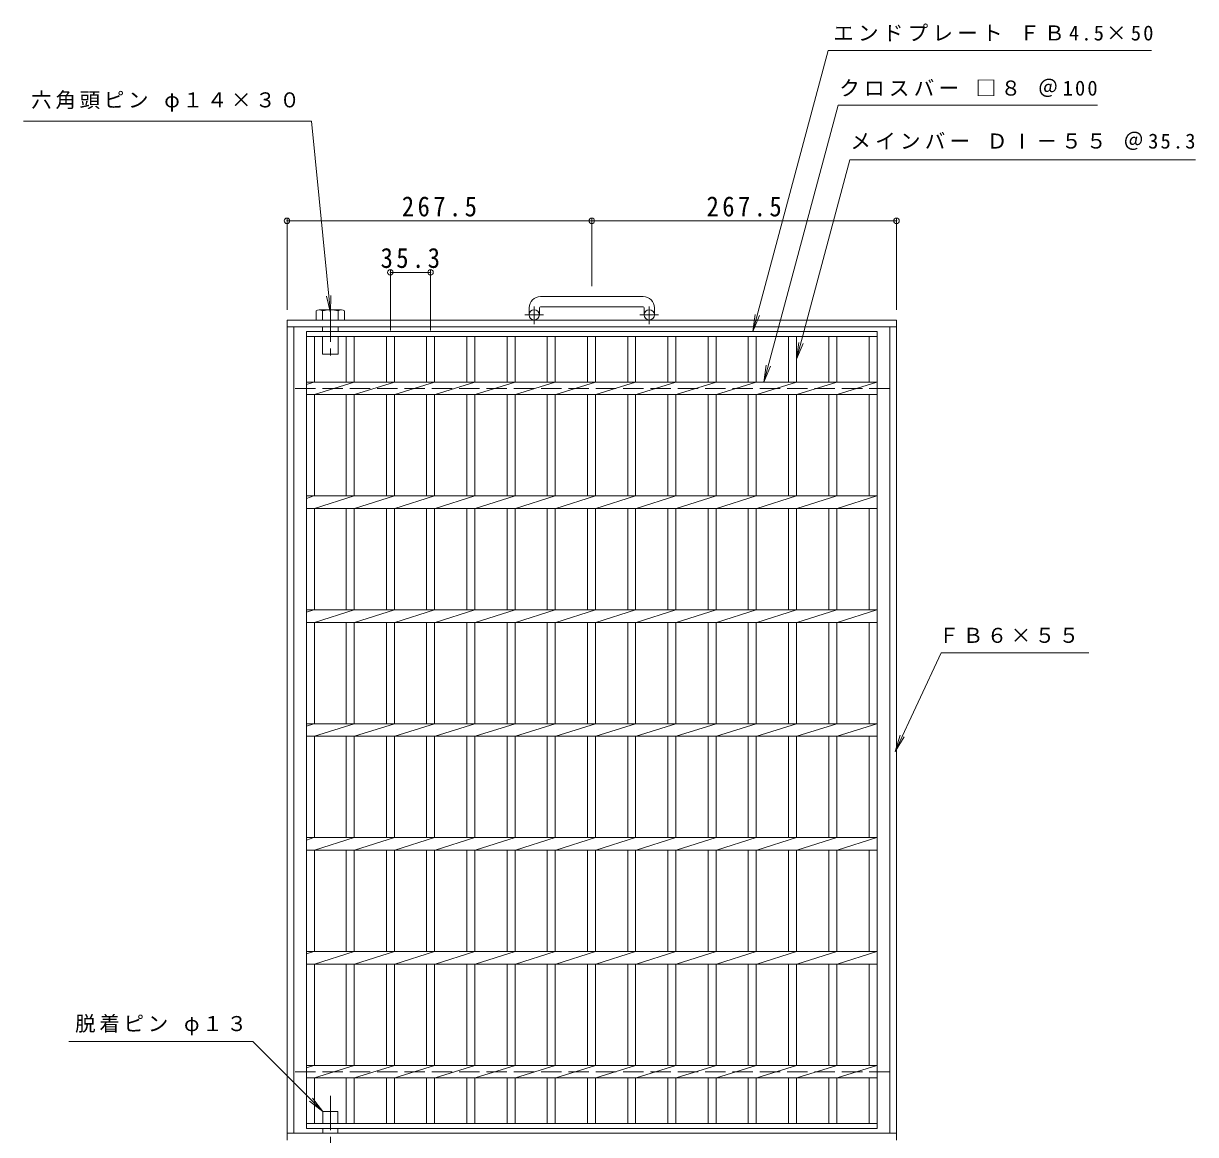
# Model space of a CAD drawing. Units: millimetres, scale not verified. Extents: x -1128 to 1035, y -823 to 795.
# Drawn here: x -1128 to -100, y -180 to 795 of the extents above; entities that cross this region are included whole.
import ezdxf

# ---------------------------------------------------------------- set-up
doc = ezdxf.new("R2010")
doc.units = ezdxf.units.MM
doc.header["$LTSCALE"] = 6
doc.header["$PDMODE"] = 32
doc.header["$PDSIZE"] = 4.8
doc.linetypes.add('CHAIN1', pattern=[8, 5, -1, 1, -1])
doc.linetypes.add('DASHED3', pattern=[4, 3, -1])
for name, color, linetype, lineweight in [('A-1_ピット', 2, 'Continuous', 9), ('A-2_蓋', 3, 'Continuous', 9), ('A-4_寸法', 7, 'Continuous', 9), ('A-5_仕様文', 7, 'Continuous', 9), ('A-9_ｸｯｼｮﾝ材', 4, 'Continuous', 9)]:
    doc.layers.add(name, color=color, linetype=linetype, lineweight=lineweight)
doc.styles.add('ＭＳ ゴシック', font='')
doc.styles.get('ＭＳ ゴシック').set_extended_font_data('MS Gothic')

msp = doc.modelspace()

# ---------------------------------------------------------------- linework, layer by layer
at = {"layer": 'A-1_ピット'}
for p, q in [((-684.528, 545.487), (-684.528, 539.387)), ((-675.528, 545.487), (-675.528, 539.387)), ((-584.528, 555.486), (-674.528, 555.486)), ((-674.528, 546.487), (-584.528, 546.487)), ((-583.528, 545.487), (-583.528, 539.387)), ((-574.528, 545.487), (-574.528, 539.387)), ((-362.028, 534.887), (-897.028, 534.887)), ((-897.028, 534.887), (-897.028, -185.113)), ((-362.028, 528.886), (-897.028, 528.886)), ((-891.028, 528.886), (-891.028, -179.113)), ((-368.028, 528.886), (-368.028, -179.113)), ((-362.028, 534.887), (-362.028, -185.113)), ((-362.028, -179.113), (-897.028, -179.113))]:
    msp.add_line(p, q, dxfattribs=at)
at = {"layer": 'A-1_ピット', "linetype": 'CHAIN1'}
for p, q in [((-680.028, 531.279), (-680.028, 546.877)), ((-579.028, 531.279), (-579.028, 546.877)), ((-671.865, 539.387), (-688.272, 539.387)), ((-570.865, 539.387), (-587.272, 539.387))]:
    msp.add_line(p, q, dxfattribs=at)
at = {"layer": 'A-1_ピット', "linetype": 'DASHED3'}
for p, q in [((-368.028, 474.887), (-891.028, 474.887)), ((-368.028, -125.114), (-891.028, -125.114))]:
    msp.add_line(p, q, dxfattribs=at)
at = {"layer": 'A-1_ピット'}
for centre in [(-680.028, 539.387), (-579.028, 539.387)]:
    msp.add_circle(centre, 4.5, dxfattribs=at)
for centre, radius, start, end in [((-674.528, 545.487), 10, 90, 180), ((-674.528, 545.487), 1, 90, 180), ((-584.528, 545.487), 10, 0, 90), ((-584.528, 545.487), 1, 0, 90)]:
    msp.add_arc(centre, radius, start, end, dxfattribs=at)
at = {"layer": 'A-2_蓋'}
for p, q in [((-880.028, -175.113), (-880.028, 524.886)), ((-880.028, 524.886), (-379.028, 524.886)), ((-379.028, 524.886), (-379.028, -175.113)), ((-880.028, 520.387), (-379.028, 520.387)), ((-873.027, 480.387), (-873.027, 520.387)), ((-845.127, 520.387), (-845.127, 480.387)), ((-838.127, 520.387), (-838.127, 480.387)), ((-809.827, 520.387), (-809.827, 480.387)), ((-802.827, 520.387), (-802.827, 480.387)), ((-774.527, 520.387), (-774.527, 480.387)), ((-767.527, 520.387), (-767.527, 480.387)), ((-739.227, 520.387), (-739.227, 480.387)), ((-732.227, 520.387), (-732.227, 480.387)), ((-703.927, 520.387), (-703.927, 480.387)), ((-696.927, 520.387), (-696.927, 480.387)), ((-668.627, 520.387), (-668.627, 480.387)), ((-661.627, 520.387), (-661.627, 480.387)), ((-633.327, 520.387), (-633.327, 480.387)), ((-626.327, 520.387), (-626.327, 480.387)), ((-598.027, 520.387), (-598.027, 480.387)), ((-591.027, 520.387), (-591.027, 480.387)), ((-562.727, 520.387), (-562.727, 480.387)), ((-555.727, 520.387), (-555.727, 480.387)), ((-527.427, 520.387), (-527.427, 480.387)), ((-520.427, 520.387), (-520.427, 480.387)), ((-492.127, 520.387), (-492.127, 480.387)), ((-485.127, 520.387), (-485.127, 480.387)), ((-456.828, 520.387), (-456.828, 480.387)), ((-449.827, 520.387), (-449.827, 480.387)), ((-421.527, 520.387), (-421.527, 480.387)), ((-414.527, 520.387), (-414.527, 480.387)), ((-386.028, 520.387), (-386.028, 480.387)), ((-880.028, 480.387), (-379.028, 480.387)), ((-880.028, 478.306), (-873.427, 480.387)), ((-873.027, 469.387), (-838.127, 480.387)), ((-837.727, 469.387), (-802.827, 480.387)), ((-802.427, 469.387), (-767.527, 480.387)), ((-767.127, 469.387), (-732.227, 480.387)), ((-731.827, 469.387), (-696.927, 480.387)), ((-696.527, 469.387), (-661.627, 480.387)), ((-661.227, 469.387), (-626.327, 480.387)), ((-625.927, 469.387), (-591.027, 480.387)), ((-590.627, 469.387), (-555.727, 480.387)), ((-555.327, 469.387), (-520.427, 480.387)), ((-520.027, 469.387), (-485.127, 480.387)), ((-484.727, 469.387), (-449.827, 480.387)), ((-449.427, 469.387), (-414.527, 480.387)), ((-414.227, 469.387), (-379.327, 480.387)), ((-880.028, 469.387), (-379.028, 469.387)), ((-873.027, 380.386), (-873.027, 469.387)), ((-845.127, 469.387), (-845.127, 380.386)), ((-838.127, 469.387), (-838.127, 380.386)), ((-809.827, 469.387), (-809.827, 380.386)), ((-802.827, 469.387), (-802.827, 380.386)), ((-774.527, 469.387), (-774.527, 380.386)), ((-767.527, 469.387), (-767.527, 380.386)), ((-739.227, 469.387), (-739.227, 380.386)), ((-732.227, 469.387), (-732.227, 380.386)), ((-703.927, 469.387), (-703.927, 380.386)), ((-696.927, 469.387), (-696.927, 380.386)), ((-668.627, 469.387), (-668.627, 380.386)), ((-661.627, 469.387), (-661.627, 380.386)), ((-633.327, 469.387), (-633.327, 380.386)), ((-626.327, 469.387), (-626.327, 380.386)), ((-598.027, 469.387), (-598.027, 380.386)), ((-591.027, 469.387), (-591.027, 380.386)), ((-562.727, 469.387), (-562.727, 380.386)), ((-555.727, 469.387), (-555.727, 380.386)), ((-527.427, 469.387), (-527.427, 380.386)), ((-520.427, 469.387), (-520.427, 380.386)), ((-492.127, 469.387), (-492.127, 380.386)), ((-485.127, 469.387), (-485.127, 380.386)), ((-456.828, 469.387), (-456.828, 380.386)), ((-449.827, 469.387), (-449.827, 380.386)), ((-421.527, 469.387), (-421.527, 380.386)), ((-414.527, 469.387), (-414.527, 380.386)), ((-386.028, 469.387), (-386.028, 380.386)), ((-880.028, 380.387), (-379.028, 380.387)), ((-880.028, 378.306), (-873.427, 380.387)), ((-873.027, 369.387), (-838.127, 380.387)), ((-837.727, 369.387), (-802.827, 380.387)), ((-802.427, 369.387), (-767.527, 380.387)), ((-767.127, 369.387), (-732.227, 380.387)), ((-731.827, 369.387), (-696.927, 380.387)), ((-696.527, 369.387), (-661.627, 380.387)), ((-661.227, 369.387), (-626.327, 380.387)), ((-625.927, 369.387), (-591.027, 380.387)), ((-590.627, 369.387), (-555.727, 380.387)), ((-555.327, 369.387), (-520.427, 380.387)), ((-520.027, 369.387), (-485.127, 380.387)), ((-484.727, 369.387), (-449.827, 380.387)), ((-449.427, 369.387), (-414.527, 380.387)), ((-414.227, 369.387), (-379.327, 380.387)), ((-880.028, 369.387), (-379.028, 369.387)), ((-873.027, 280.386), (-873.027, 369.387)), ((-845.127, 369.387), (-845.127, 280.386)), ((-838.127, 369.387), (-838.127, 280.386)), ((-809.827, 369.387), (-809.827, 280.386)), ((-802.827, 369.387), (-802.827, 280.386)), ((-774.527, 369.387), (-774.527, 280.386)), ((-767.527, 369.387), (-767.527, 280.386)), ((-739.227, 369.387), (-739.227, 280.386)), ((-732.227, 369.387), (-732.227, 280.386)), ((-703.927, 369.387), (-703.927, 280.386)), ((-696.927, 369.387), (-696.927, 280.386)), ((-668.627, 369.387), (-668.627, 280.386)), ((-661.627, 369.387), (-661.627, 280.386)), ((-633.327, 369.387), (-633.327, 280.386)), ((-626.327, 369.387), (-626.327, 280.386)), ((-598.027, 369.387), (-598.027, 280.386)), ((-591.027, 369.387), (-591.027, 280.386)), ((-562.727, 369.387), (-562.727, 280.386)), ((-555.727, 369.387), (-555.727, 280.386)), ((-527.427, 369.387), (-527.427, 280.386)), ((-520.427, 369.387), (-520.427, 280.386)), ((-492.127, 369.387), (-492.127, 280.386)), ((-485.127, 369.387), (-485.127, 280.386)), ((-456.828, 369.387), (-456.828, 280.386)), ((-449.827, 369.387), (-449.827, 280.386)), ((-421.527, 369.387), (-421.527, 280.386)), ((-414.527, 369.387), (-414.527, 280.386)), ((-386.028, 369.387), (-386.028, 280.386)), ((-880.028, 280.387), (-379.028, 280.387)), ((-880.028, 278.306), (-873.427, 280.387)), ((-873.027, 269.387), (-838.127, 280.387)), ((-837.727, 269.387), (-802.827, 280.387)), ((-802.427, 269.387), (-767.527, 280.387)), ((-767.127, 269.387), (-732.227, 280.387)), ((-731.827, 269.387), (-696.927, 280.387)), ((-696.527, 269.387), (-661.627, 280.387)), ((-661.227, 269.387), (-626.327, 280.387)), ((-625.927, 269.387), (-591.027, 280.387)), ((-590.627, 269.387), (-555.727, 280.387)), ((-555.327, 269.387), (-520.427, 280.387)), ((-520.027, 269.387), (-485.127, 280.387)), ((-484.727, 269.387), (-449.827, 280.387)), ((-449.427, 269.387), (-414.527, 280.387)), ((-414.227, 269.387), (-379.327, 280.387)), ((-880.028, 269.387), (-379.028, 269.387)), ((-873.027, 180.386), (-873.027, 269.387)), ((-845.127, 269.387), (-845.127, 180.386)), ((-838.127, 269.387), (-838.127, 180.386)), ((-809.827, 269.387), (-809.827, 180.386)), ((-802.827, 269.387), (-802.827, 180.386)), ((-774.527, 269.387), (-774.527, 180.386)), ((-767.527, 269.387), (-767.527, 180.386)), ((-739.227, 269.387), (-739.227, 180.386)), ((-732.227, 269.387), (-732.227, 180.386)), ((-703.927, 269.387), (-703.927, 180.386)), ((-696.927, 269.387), (-696.927, 180.386)), ((-668.627, 269.387), (-668.627, 180.386)), ((-661.627, 269.387), (-661.627, 180.386)), ((-633.327, 269.387), (-633.327, 180.386)), ((-626.327, 269.387), (-626.327, 180.386)), ((-598.027, 269.387), (-598.027, 180.386)), ((-591.027, 269.387), (-591.027, 180.386)), ((-562.727, 269.387), (-562.727, 180.386)), ((-555.727, 269.387), (-555.727, 180.386)), ((-527.427, 269.387), (-527.427, 180.386)), ((-520.427, 269.387), (-520.427, 180.386)), ((-492.127, 269.387), (-492.127, 180.386)), ((-485.127, 269.387), (-485.127, 180.386)), ((-456.828, 269.387), (-456.828, 180.386)), ((-449.827, 269.387), (-449.827, 180.386)), ((-421.527, 269.387), (-421.527, 180.386)), ((-414.527, 269.387), (-414.527, 180.386)), ((-386.028, 269.387), (-386.028, 180.386)), ((-880.028, 180.387), (-379.028, 180.387)), ((-880.028, 178.306), (-873.427, 180.387)), ((-873.027, 169.387), (-838.127, 180.387)), ((-837.727, 169.387), (-802.827, 180.387)), ((-802.427, 169.387), (-767.527, 180.387)), ((-767.127, 169.387), (-732.227, 180.387)), ((-731.827, 169.387), (-696.927, 180.387)), ((-696.527, 169.387), (-661.627, 180.387)), ((-661.227, 169.387), (-626.327, 180.387)), ((-625.927, 169.387), (-591.027, 180.387)), ((-590.627, 169.387), (-555.727, 180.387)), ((-555.327, 169.387), (-520.427, 180.387)), ((-520.027, 169.387), (-485.127, 180.387)), ((-484.727, 169.387), (-449.827, 180.387)), ((-449.427, 169.387), (-414.527, 180.387)), ((-414.227, 169.387), (-379.327, 180.387)), ((-880.028, 169.387), (-379.028, 169.387)), ((-873.027, 80.386), (-873.027, 169.387)), ((-845.127, 169.387), (-845.127, 80.386)), ((-838.127, 169.387), (-838.127, 80.386)), ((-809.827, 169.387), (-809.827, 80.386)), ((-802.827, 169.387), (-802.827, 80.386)), ((-774.527, 169.387), (-774.527, 80.386)), ((-767.527, 169.387), (-767.527, 80.386)), ((-739.227, 169.387), (-739.227, 80.386)), ((-732.227, 169.387), (-732.227, 80.386)), ((-703.927, 169.387), (-703.927, 80.386)), ((-696.927, 169.387), (-696.927, 80.386)), ((-668.627, 169.387), (-668.627, 80.386)), ((-661.627, 169.387), (-661.627, 80.386)), ((-633.327, 169.387), (-633.327, 80.386)), ((-626.327, 169.387), (-626.327, 80.386)), ((-598.027, 169.387), (-598.027, 80.386)), ((-591.027, 169.387), (-591.027, 80.386)), ((-562.727, 169.387), (-562.727, 80.386)), ((-555.727, 169.387), (-555.727, 80.386)), ((-527.427, 169.387), (-527.427, 80.386)), ((-520.427, 169.387), (-520.427, 80.386)), ((-492.127, 169.387), (-492.127, 80.386)), ((-485.127, 169.387), (-485.127, 80.386)), ((-456.828, 169.387), (-456.828, 80.386)), ((-449.827, 169.387), (-449.827, 80.386)), ((-421.527, 169.387), (-421.527, 80.386)), ((-414.527, 169.387), (-414.527, 80.386)), ((-386.028, 169.387), (-386.028, 80.386)), ((-880.028, 80.387), (-379.028, 80.387)), ((-880.028, 78.306), (-873.427, 80.387)), ((-873.027, 69.387), (-838.127, 80.387)), ((-837.727, 69.387), (-802.827, 80.387)), ((-802.427, 69.387), (-767.527, 80.387)), ((-767.127, 69.387), (-732.227, 80.387)), ((-731.827, 69.387), (-696.927, 80.387)), ((-696.527, 69.387), (-661.627, 80.387)), ((-661.227, 69.387), (-626.327, 80.387)), ((-625.927, 69.387), (-591.027, 80.387)), ((-590.627, 69.387), (-555.727, 80.387)), ((-555.327, 69.387), (-520.427, 80.387)), ((-520.027, 69.387), (-485.127, 80.387)), ((-484.727, 69.387), (-449.827, 80.387)), ((-449.427, 69.387), (-414.527, 80.387)), ((-414.227, 69.387), (-379.327, 80.387)), ((-880.028, 69.387), (-379.028, 69.387)), ((-873.027, -19.614), (-873.027, 69.387)), ((-845.127, 69.387), (-845.127, -19.614)), ((-838.127, 69.387), (-838.127, -19.614)), ((-809.827, 69.387), (-809.827, -19.614)), ((-802.827, 69.387), (-802.827, -19.614)), ((-774.527, 69.387), (-774.527, -19.614)), ((-767.527, 69.387), (-767.527, -19.614)), ((-739.227, 69.387), (-739.227, -19.614)), ((-732.227, 69.387), (-732.227, -19.614)), ((-703.927, 69.387), (-703.927, -19.614)), ((-696.927, 69.387), (-696.927, -19.614)), ((-668.627, 69.387), (-668.627, -19.614)), ((-661.627, 69.387), (-661.627, -19.614)), ((-633.327, 69.387), (-633.327, -19.614)), ((-626.327, 69.387), (-626.327, -19.614)), ((-598.027, 69.387), (-598.027, -19.614)), ((-591.027, 69.387), (-591.027, -19.614)), ((-562.727, 69.387), (-562.727, -19.614)), ((-555.727, 69.387), (-555.727, -19.614)), ((-527.427, 69.387), (-527.427, -19.614)), ((-520.427, 69.387), (-520.427, -19.614)), ((-492.127, 69.387), (-492.127, -19.614)), ((-485.127, 69.387), (-485.127, -19.614)), ((-456.828, 69.387), (-456.828, -19.614)), ((-449.827, 69.387), (-449.827, -19.614)), ((-421.527, 69.387), (-421.527, -19.614)), ((-414.527, 69.387), (-414.527, -19.614)), ((-386.028, 69.387), (-386.028, -19.614)), ((-880.028, -19.613), (-379.028, -19.613)), ((-880.028, -21.694), (-873.427, -19.613)), ((-873.027, -30.613), (-838.127, -19.613)), ((-837.727, -30.613), (-802.827, -19.613)), ((-802.427, -30.613), (-767.527, -19.613)), ((-767.127, -30.613), (-732.227, -19.613)), ((-731.827, -30.613), (-696.927, -19.613)), ((-696.527, -30.613), (-661.627, -19.613)), ((-661.227, -30.613), (-626.327, -19.613)), ((-625.927, -30.613), (-591.027, -19.613)), ((-590.627, -30.613), (-555.727, -19.613)), ((-555.327, -30.613), (-520.427, -19.613)), ((-520.027, -30.613), (-485.127, -19.613)), ((-484.727, -30.613), (-449.827, -19.613)), ((-449.427, -30.613), (-414.527, -19.613)), ((-414.227, -30.613), (-379.327, -19.613)), ((-880.028, -30.613), (-379.028, -30.613)), ((-873.027, -119.614), (-873.027, -30.613)), ((-845.127, -30.613), (-845.127, -119.614)), ((-838.127, -30.613), (-838.127, -119.614)), ((-809.827, -30.613), (-809.827, -119.614)), ((-802.827, -30.613), (-802.827, -119.614)), ((-774.527, -30.613), (-774.527, -119.614)), ((-767.527, -30.613), (-767.527, -119.614)), ((-739.227, -30.613), (-739.227, -119.614)), ((-732.227, -30.613), (-732.227, -119.614)), ((-703.927, -30.613), (-703.927, -119.614)), ((-696.927, -30.613), (-696.927, -119.614)), ((-668.627, -30.613), (-668.627, -119.614)), ((-661.627, -30.613), (-661.627, -119.614)), ((-633.327, -30.613), (-633.327, -119.614)), ((-626.327, -30.613), (-626.327, -119.614)), ((-598.027, -30.613), (-598.027, -119.614)), ((-591.027, -30.613), (-591.027, -119.614)), ((-562.727, -30.613), (-562.727, -119.614)), ((-555.727, -30.613), (-555.727, -119.614)), ((-527.427, -30.613), (-527.427, -119.614)), ((-520.427, -30.613), (-520.427, -119.614)), ((-492.127, -30.613), (-492.127, -119.614)), ((-485.127, -30.613), (-485.127, -119.614)), ((-456.828, -30.613), (-456.828, -119.614)), ((-449.827, -30.613), (-449.827, -119.614)), ((-421.527, -30.613), (-421.527, -119.614)), ((-414.527, -30.613), (-414.527, -119.614)), ((-386.028, -30.613), (-386.028, -119.614)), ((-880.028, -119.614), (-379.028, -119.614)), ((-880.028, -121.694), (-873.427, -119.614)), ((-873.027, -130.613), (-838.127, -119.614)), ((-837.727, -130.613), (-802.827, -119.614)), ((-802.427, -130.613), (-767.527, -119.614)), ((-767.127, -130.613), (-732.227, -119.614)), ((-731.827, -130.613), (-696.927, -119.614)), ((-696.527, -130.613), (-661.627, -119.614)), ((-661.227, -130.613), (-626.327, -119.614)), ((-625.927, -130.613), (-591.027, -119.614)), ((-590.627, -130.613), (-555.727, -119.614)), ((-555.327, -130.613), (-520.427, -119.614)), ((-520.027, -130.613), (-485.127, -119.614)), ((-484.727, -130.613), (-449.827, -119.614)), ((-449.427, -130.613), (-414.527, -119.614)), ((-414.227, -130.613), (-379.327, -119.614)), ((-880.028, -130.614), (-379.028, -130.614)), ((-873.027, -170.614), (-873.027, -130.614)), ((-845.127, -130.614), (-845.127, -170.614)), ((-838.127, -130.614), (-838.127, -170.614)), ((-809.827, -130.614), (-809.827, -170.614)), ((-802.827, -130.614), (-802.827, -170.614)), ((-774.527, -130.614), (-774.527, -170.614)), ((-767.527, -130.614), (-767.527, -170.614)), ((-739.227, -130.614), (-739.227, -170.614)), ((-732.227, -130.614), (-732.227, -170.614)), ((-703.927, -130.614), (-703.927, -170.614)), ((-696.927, -130.614), (-696.927, -170.614)), ((-668.627, -130.614), (-668.627, -170.614)), ((-661.627, -130.614), (-661.627, -170.614)), ((-633.327, -130.614), (-633.327, -170.614)), ((-626.327, -130.614), (-626.327, -170.614)), ((-598.027, -130.614), (-598.027, -170.614)), ((-591.027, -130.614), (-591.027, -170.614)), ((-562.727, -130.614), (-562.727, -170.614)), ((-555.727, -130.614), (-555.727, -170.614)), ((-527.427, -130.614), (-527.427, -170.614)), ((-520.427, -130.614), (-520.427, -170.614)), ((-492.127, -130.614), (-492.127, -170.614)), ((-485.127, -130.614), (-485.127, -170.614)), ((-456.828, -130.614), (-456.828, -170.614)), ((-449.827, -130.614), (-449.827, -170.614)), ((-421.527, -130.614), (-421.527, -170.614)), ((-414.527, -130.614), (-414.527, -170.614)), ((-386.028, -130.614), (-386.028, -170.614)), ((-379.028, -170.614), (-880.028, -170.614)), ((-379.028, -175.113), (-880.028, -175.113))]:
    msp.add_line(p, q, dxfattribs=at)
at = {"layer": 'A-4_寸法'}
for p, q in [((-897.028, 543.887), (-897.028, 623.773)), ((-897.028, 621.973), (-629.528, 621.973)), ((-629.528, 564.486), (-629.528, 623.773)), ((-629.528, 621.973), (-362.028, 621.973)), ((-362.028, 543.887), (-362.028, 623.773)), ((-806.327, 525.723), (-806.327, 578.519)), ((-806.327, 576.719), (-771.027, 576.719)), ((-771.027, 525.723), (-771.027, 578.519))]:
    msp.add_line(p, q, dxfattribs=at)
for p in [(-897.028, 621.973), (-629.528, 621.973), (-362.028, 621.973), (-806.327, 576.719), (-771.027, 576.719)]:
    msp.add_point(p, dxfattribs=at)
at = {"layer": 'A-5_仕様文'}
for p, q in [((-875.527, 709.541), (-1128.438, 709.541)), ((-859.028, 541.287), (-858.531, 556.278)), ((-488.137, 524.886), (-486.179, 539.758)), ((-488.137, 524.886), (-482.396, 538.745)), ((-449.827, 500.387), (-447.87, 515.258)), ((-449.827, 500.387), (-444.087, 514.245)), ((-478.472, 480.387), (-476.514, 495.258)), ((-478.472, 480.387), (-472.732, 494.245)), ((-322.916, 242.514), (-193.229, 242.514)), ((-363.271, 156.134), (-355.203, 168.779)), ((-927.028, -98.614), (-1088.556, -98.614)), ((-865.528, -160.113), (-927.028, -98.614)), ((-865.528, -160.113), (-877.428, -150.982)), ((-865.528, -160.113), (-874.659, -148.213))]:
    msp.add_line(p, q, dxfattribs=at)
for points in [[(-488.137, 524.886), (-422.06, 771.487), (-138.215, 771.487)], [(-478.472, 480.387), (-413.334, 723.486), (-185.689, 723.486)], [(-875.527, 709.541), (-859.028, 541.287), (-862.428, 555.896)], [(-449.827, 500.387), (-402.91, 675.486), (-99.518, 675.486)], [(-322.916, 242.514), (-363.271, 156.134), (-358.751, 170.437)]]:
    msp.add_lwpolyline(points, dxfattribs=at)
at = {"layer": 'A-9_ｸｯｼｮﾝ材', "linetype": 'CHAIN1'}
for p, q in [((-859.028, 545.782), (-859.028, 499.425)), ((-859.028, -146.409), (-859.028, -219.605))]:
    msp.add_line(p, q, dxfattribs=at)
at = {"layer": 'A-9_ｸｯｼｮﾝ材'}
for p, q in [((-868.747, 543.847), (-849.308, 543.847)), ((-866.028, 534.887), (-866.028, 542.806)), ((-852.027, 534.887), (-852.027, 542.806)), ((-846.589, 542.806), (-846.589, 534.887)), ((-866.028, 528.886), (-866.028, 524.886)), ((-852.028, 528.886), (-852.028, 524.886)), ((-866.028, 520.387), (-866.028, 504.887)), ((-852.028, 520.387), (-852.028, 504.887)), ((-866.028, 504.887), (-852.028, 504.887)), ((-865.528, -160.113), (-852.528, -160.113)), ((-865.528, -160.113), (-865.528, -170.613)), ((-852.528, -160.113), (-852.528, -170.613)), ((-865.528, -175.113), (-865.528, -179.113)), ((-852.528, -175.113), (-852.528, -179.113))]:
    msp.add_line(p, q, dxfattribs=at)
msp.add_lwpolyline([(-871.467, 542.806), (-871.467, 534.887), (-846.589, 534.887)], dxfattribs=at)
for centre, radius, start, end in [((-868.747, 539.773), 4.074, 48.12389, 131.8763), ((-859.028, 519.781), 24.066, 73.09029, 106.90971), ((-849.308, 539.773), 4.074, 48.1237, 131.87611)]:
    msp.add_arc(centre, radius, start, end, dxfattribs=at)

# ---------------------------------------------------------------- texts
at = {"layer": 'A-4_寸法', "color": 2, "char_height": 17.6, "attachment_point": 7, "style": 'ＭＳ ゴシック'}
for s, insert in [('\\T1.28;\\W0.9;267.5', (-796.278, 625.573)), ('\\T1.28;\\W0.9;267.5', (-528.778, 625.573)), ('\\T1.28;\\W0.9;35.3', (-814.927, 580.319))]:
    msp.add_mtext(s, dxfattribs=dict(at, insert=insert))
at = {"layer": 'A-5_仕様文', "char_height": 13.2, "attachment_point": 7, "style": 'ＭＳ ゴシック'}
for s, insert in [('\\T1.21;エンドプレート\\~ＦＢ4.5×50', (-417.597, 779.543)), ('\\T1.21;クロスバー\\~□８\\~＠100', (-412.253, 730.674)), ('\\T1.18;六角頭ピン\\~φ１４×３０', (-1121.641, 717.958)), ('\\T1.21;メインバー\\~ＤⅠ－５５\\~＠35.3', (-402.529, 684.169)), ('\\T1.17;ＦＢ６×５５', (-324.967, 251.196)), ('\\T1.18;脱着ピン\\~φ１３', (-1083.071, -93.061))]:
    msp.add_mtext(s, dxfattribs=dict(at, insert=insert))

doc.saveas('drawing.dxf')
